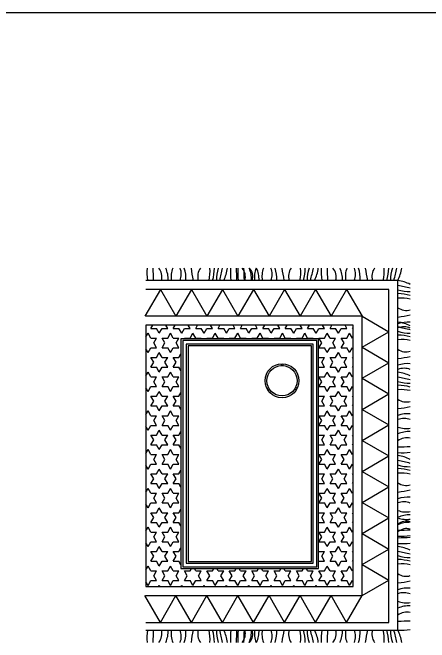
# Model space of a CAD drawing. Extents: x -42728 to 99010, y -18674 to 47645.
# Drawn here: x -35464 to -33137, y 15364 to 18879 of the extents above; entities that cross this region are included whole.
import ezdxf

# ---------------------------------------------------------------- set-up
doc = ezdxf.new("R2010")
doc.units = 0
doc.header["$LTSCALE"] = 100
doc.header["$MEASUREMENT"] = 0
doc.layers.get('0').update_dxf_attribs({"linetype": 'CONTINUOUS'})
doc.layers.add('家具', color=223, linetype='CONTINUOUS')

# ---------------------------------------------------------------- blocks, each defined once
blk = doc.blocks.new('A$C6E447CB5')
at = {"layer": '家具', "color": 3}
for p, q in [((1412.4, 2020), (5.8, 2020)), ((1412.4, 68.9), (1412.4, 2020)), ((86.6, 1970), (0, 1820)), ((1362.4, 1970), (5.8, 1970)), ((86.6, 1970), (173.2, 1820)), ((259.8, 1970), (173.2, 1820)), ((259.8, 1970), (346.4, 1820)), ((433, 1970), (346.4, 1820)), ((433, 1970), (519.6, 1820)), ((606.2, 1970), (519.6, 1820)), ((606.2, 1970), (692.8, 1820)), ((779.4, 1970), (692.8, 1820)), ((779.4, 1970), (866, 1820)), ((952.6, 1970), (866, 1820)), ((952.6, 1970), (1039.2, 1820)), ((1125.8, 1970), (1039.2, 1820)), ((1125.8, 1970), (1212.4, 1820)), ((1362.4, 111.4), (1362.4, 1970)), ((1212.4, 1820), (5.8, 1820)), ((1212.4, 261.2), (1212.4, 1820)), ((1212.4, 1820), (1362.4, 1733.4)), ((5.8, 1770), (5.8, 311.2)), ((1162.4, 1770), (5.8, 1770)), ((1162.4, 1770), (5.8, 1770)), ((33.5, 1752.3), (43.8, 1770)), ((127.3, 1752.3), (117, 1770)), ((158.5, 1752.3), (168.8, 1770)), ((252.3, 1752.3), (242, 1770)), ((283.5, 1752.3), (293.8, 1770)), ((377.3, 1752.3), (367, 1770)), ((408.5, 1752.3), (418.8, 1770)), ((502.3, 1752.3), (492, 1770)), ((533.5, 1752.3), (543.8, 1770)), ((627.3, 1752.3), (617, 1770)), ((658.5, 1752.3), (668.8, 1770)), ((752.3, 1752.3), (742, 1770)), ((783.5, 1752.3), (793.8, 1770)), ((877.3, 1752.3), (867, 1770)), ((908.5, 1752.3), (918.8, 1770)), ((1002.3, 1752.3), (992, 1770)), ((1033.5, 1752.3), (1043.8, 1770)), ((1127.3, 1752.3), (1117, 1770)), ((1158.5, 1752.3), (1162.4, 1759)), ((1162.4, 311.2), (1162.4, 1770)), ((1162.4, 311.2), (1162.4, 1770)), ((5.8, 1704.2), (17.9, 1725.2)), ((33.5, 1698.1), (17.9, 1725.2)), ((33.5, 1752.3), (64.8, 1752.3)), ((80.4, 1725.2), (64.8, 1752.3)), ((80.4, 1725.2), (96, 1752.3)), ((96, 1752.3), (127.3, 1752.3)), ((127.3, 1698.1), (142.9, 1725.2)), ((158.5, 1698.1), (142.9, 1725.2)), ((158.5, 1752.3), (189.8, 1752.3)), ((205.4, 1725.2), (189.8, 1752.3)), ((205.4, 1725.2), (221, 1752.3)), ((221, 1752.3), (252.3, 1752.3)), ((252.3, 1698.1), (267.9, 1725.2)), ((283.5, 1698.1), (267.9, 1725.2)), ((283.5, 1752.3), (314.8, 1752.3)), ((330.4, 1725.2), (314.8, 1752.3)), ((330.4, 1725.2), (346, 1752.3)), ((346, 1752.3), (377.3, 1752.3)), ((377.3, 1698.1), (392.9, 1725.2)), ((408.5, 1698.1), (392.9, 1725.2)), ((408.5, 1752.3), (439.8, 1752.3)), ((455.4, 1725.2), (439.8, 1752.3)), ((455.4, 1725.2), (471, 1752.3)), ((471, 1752.3), (502.3, 1752.3)), ((502.3, 1698.1), (517.9, 1725.2)), ((533.5, 1698.1), (517.9, 1725.2)), ((533.5, 1752.3), (564.8, 1752.3)), ((580.4, 1725.2), (564.8, 1752.3)), ((580.4, 1725.2), (596, 1752.3)), ((596, 1752.3), (627.3, 1752.3)), ((627.3, 1698.1), (642.9, 1725.2)), ((658.5, 1698.1), (642.9, 1725.2)), ((658.5, 1752.3), (689.8, 1752.3)), ((705.4, 1725.2), (689.8, 1752.3)), ((705.4, 1725.2), (721, 1752.3)), ((721, 1752.3), (752.3, 1752.3)), ((752.3, 1698.1), (767.9, 1725.2)), ((783.5, 1698.1), (767.9, 1725.2)), ((783.5, 1752.3), (814.8, 1752.3)), ((830.4, 1725.2), (814.8, 1752.3)), ((830.4, 1725.2), (846, 1752.3)), ((846, 1752.3), (877.3, 1752.3)), ((877.3, 1698.1), (892.9, 1725.2)), ((908.5, 1698.1), (892.9, 1725.2)), ((908.5, 1752.3), (939.8, 1752.3)), ((955.4, 1725.2), (939.8, 1752.3)), ((955.4, 1725.2), (971, 1752.3)), ((971, 1752.3), (1002.3, 1752.3)), ((1002.3, 1698.1), (1017.9, 1725.2)), ((1033.5, 1698.1), (1017.9, 1725.2)), ((1033.5, 1752.3), (1064.8, 1752.3)), ((1080.4, 1725.2), (1064.8, 1752.3)), ((1080.4, 1725.2), (1096, 1752.3)), ((1096, 1752.3), (1127.3, 1752.3)), ((1127.3, 1698.1), (1142.9, 1725.2)), ((1158.5, 1698.1), (1142.9, 1725.2)), ((1158.5, 1752.3), (1162.4, 1752.3)), ((1212.4, 1646.8), (1362.4, 1733.4)), ((33.5, 1698.1), (64.8, 1698.1)), ((49.2, 1671.1), (64.8, 1698.1)), ((111.7, 1671.1), (96, 1698.1)), ((96, 1698.1), (127.3, 1698.1)), ((158.5, 1698.1), (189.8, 1698.1)), ((174.2, 1671.1), (189.8, 1698.1)), ((201.1, 1694.7), (201.1, 411.7)), ((969.5, 1694.7), (201.1, 1694.7)), ((221, 1698.1), (252.3, 1698.1)), ((223, 1694.7), (221, 1698.1)), ((283.5, 1698.1), (314.8, 1698.1)), ((312.8, 1694.7), (314.8, 1698.1)), ((348, 1694.7), (346, 1698.1)), ((346, 1698.1), (377.3, 1698.1)), ((408.5, 1698.1), (439.8, 1698.1)), ((437.8, 1694.7), (439.8, 1698.1)), ((473, 1694.7), (471, 1698.1)), ((471, 1698.1), (502.3, 1698.1)), ((533.5, 1698.1), (564.8, 1698.1)), ((562.8, 1694.7), (564.8, 1698.1)), ((598, 1694.7), (596, 1698.1)), ((596, 1698.1), (627.3, 1698.1)), ((658.5, 1698.1), (689.8, 1698.1)), ((687.8, 1694.7), (689.8, 1698.1)), ((723, 1694.7), (721, 1698.1)), ((721, 1698.1), (752.3, 1698.1)), ((783.5, 1698.1), (814.8, 1698.1)), ((812.8, 1694.7), (814.8, 1698.1)), ((848, 1694.7), (846, 1698.1)), ((846, 1698.1), (877.3, 1698.1)), ((908.5, 1698.1), (939.8, 1698.1)), ((937.8, 1694.7), (939.8, 1698.1)), ((969.5, 411.7), (969.5, 1694.7)), ((986.7, 1671.1), (971, 1698.1)), ((971, 1698.1), (1002.3, 1698.1)), ((1033.5, 1698.1), (1064.8, 1698.1)), ((1049.2, 1671.1), (1064.8, 1698.1)), ((1111.7, 1671.1), (1096, 1698.1)), ((1096, 1698.1), (1127.3, 1698.1)), ((1158.5, 1698.1), (1162.4, 1698.1)), ((64.8, 1644), (49.2, 1671.1)), ((96, 1644), (111.7, 1671.1)), ((189.8, 1644), (174.2, 1671.1)), ((211.1, 1684.7), (211.1, 421.7)), ((959.5, 1684.7), (211.1, 1684.7)), ((231.1, 1664.7), (231.1, 441.7)), ((939.5, 1664.7), (231.1, 1664.7)), ((241.1, 1654.7), (241.1, 451.7)), ((929.5, 1654.7), (241.1, 1654.7)), ((929.5, 451.7), (929.5, 1654.7)), ((939.5, 441.7), (939.5, 1664.7)), ((959.5, 421.7), (959.5, 1684.7)), ((971, 1644), (986.7, 1671.1)), ((1064.8, 1644), (1049.2, 1671.1)), ((1096, 1644), (1111.7, 1671.1)), ((17.9, 1616.9), (5.8, 1637.9)), ((17.9, 1616.9), (33.5, 1644)), ((33.5, 1644), (64.8, 1644)), ((64.8, 1589.9), (80.4, 1616.9)), ((96, 1589.9), (80.4, 1616.9)), ((96, 1644), (127.3, 1644)), ((142.9, 1616.9), (127.3, 1644)), ((142.9, 1616.9), (158.5, 1644)), ((158.5, 1644), (189.8, 1644)), ((971, 1644), (1002.3, 1644)), ((1017.9, 1616.9), (1002.3, 1644)), ((1017.9, 1616.9), (1033.5, 1644)), ((1033.5, 1644), (1064.8, 1644)), ((1064.8, 1589.9), (1080.4, 1616.9)), ((1096, 1589.9), (1080.4, 1616.9)), ((1096, 1644), (1127.3, 1644)), ((1142.9, 1616.9), (1127.3, 1644)), ((1142.9, 1616.9), (1158.5, 1644)), ((1158.5, 1644), (1162.4, 1644)), ((1212.4, 1646.8), (1362.4, 1560.2)), ((49.2, 1562.8), (33.5, 1589.9)), ((33.5, 1589.9), (64.8, 1589.9)), ((96, 1589.9), (127.3, 1589.9)), ((111.7, 1562.8), (127.3, 1589.9)), ((174.2, 1562.8), (158.5, 1589.9)), ((158.5, 1589.9), (189.8, 1589.9)), ((189.8, 1589.9), (201.1, 1609.4)), ((971, 1589.9), (969.5, 1592.6)), ((971, 1589.9), (1002.3, 1589.9)), ((986.7, 1562.8), (1002.3, 1589.9)), ((1049.2, 1562.8), (1033.5, 1589.9)), ((1033.5, 1589.9), (1064.8, 1589.9)), ((1096, 1589.9), (1127.3, 1589.9)), ((1111.7, 1562.8), (1127.3, 1589.9)), ((1162.4, 1583.1), (1158.5, 1589.9)), ((1158.5, 1589.9), (1162.4, 1589.9)), ((33.5, 1535.8), (49.2, 1562.8)), ((127.3, 1535.8), (111.7, 1562.8)), ((158.5, 1535.8), (174.2, 1562.8)), ((760.3, 1554.6), (760.3, 1544.6)), ((770.3, 1554.8), (770.3, 1544.6)), ((1002.3, 1535.8), (986.7, 1562.8)), ((1033.5, 1535.8), (1049.2, 1562.8)), ((1127.3, 1535.8), (1111.7, 1562.8)), ((1212.4, 1473.6), (1362.4, 1560.2)), ((33.5, 1535.8), (64.8, 1535.8)), ((80.4, 1508.7), (64.8, 1535.8)), ((80.4, 1508.7), (96, 1535.8)), ((96, 1535.8), (127.3, 1535.8)), ((158.5, 1535.8), (189.8, 1535.8)), ((201.1, 1516.3), (189.8, 1535.8)), ((969.5, 1533), (971, 1535.8)), ((971, 1535.8), (1002.3, 1535.8)), ((1033.5, 1535.8), (1064.8, 1535.8)), ((1080.4, 1508.7), (1064.8, 1535.8)), ((1080.4, 1508.7), (1096, 1535.8)), ((1096, 1535.8), (1127.3, 1535.8)), ((1158.5, 1535.8), (1162.4, 1542.5)), ((1158.5, 1535.8), (1162.4, 1535.8)), ((5.8, 1487.7), (17.9, 1508.7)), ((33.5, 1481.6), (17.9, 1508.7)), ((33.5, 1481.6), (64.8, 1481.6)), ((49.2, 1454.6), (64.8, 1481.6)), ((111.7, 1454.6), (96, 1481.6)), ((96, 1481.6), (127.3, 1481.6)), ((127.3, 1481.6), (142.9, 1508.7)), ((158.5, 1481.6), (142.9, 1508.7)), ((158.5, 1481.6), (189.8, 1481.6)), ((174.2, 1454.6), (189.8, 1481.6)), ((986.7, 1454.6), (971, 1481.6)), ((971, 1481.6), (1002.3, 1481.6)), ((1002.3, 1481.6), (1017.9, 1508.7)), ((1033.5, 1481.6), (1017.9, 1508.7)), ((1033.5, 1481.6), (1064.8, 1481.6)), ((1049.2, 1454.6), (1064.8, 1481.6)), ((1111.7, 1454.6), (1096, 1481.6)), ((1096, 1481.6), (1127.3, 1481.6)), ((1127.3, 1481.6), (1142.9, 1508.7)), ((1158.5, 1481.6), (1142.9, 1508.7)), ((1158.5, 1481.6), (1162.4, 1481.6)), ((64.8, 1427.5), (49.2, 1454.6)), ((96, 1427.5), (111.7, 1454.6)), ((189.8, 1427.5), (174.2, 1454.6)), ((971, 1427.5), (986.7, 1454.6)), ((1064.8, 1427.5), (1049.2, 1454.6)), ((1096, 1427.5), (1111.7, 1454.6)), ((1212.4, 1473.6), (1362.4, 1387)), ((17.9, 1400.4), (5.8, 1421.4)), ((17.9, 1400.4), (33.5, 1427.5)), ((33.5, 1427.5), (64.8, 1427.5)), ((96, 1427.5), (127.3, 1427.5)), ((142.9, 1400.4), (127.3, 1427.5)), ((142.9, 1400.4), (158.5, 1427.5)), ((158.5, 1427.5), (189.8, 1427.5)), ((680.8, 1417), (689.6, 1422.1)), ((685.9, 1408.4), (694.6, 1413.4)), ((844.8, 1408.4), (836, 1413.4)), ((849.7, 1417.1), (841, 1422.1)), ((971, 1427.5), (1002.3, 1427.5)), ((1017.9, 1400.4), (1002.3, 1427.5)), ((1017.9, 1400.4), (1033.5, 1427.5)), ((1033.5, 1427.5), (1064.8, 1427.5)), ((1096, 1427.5), (1127.3, 1427.5)), ((1142.9, 1400.4), (1127.3, 1427.5)), ((1142.9, 1400.4), (1158.5, 1427.5)), ((1158.5, 1427.5), (1162.4, 1427.5)), ((49.2, 1346.3), (33.5, 1373.4)), ((33.5, 1373.4), (64.8, 1373.4)), ((64.8, 1373.4), (80.4, 1400.4)), ((96, 1373.4), (80.4, 1400.4)), ((96, 1373.4), (127.3, 1373.4)), ((111.7, 1346.3), (127.3, 1373.4)), ((174.2, 1346.3), (158.5, 1373.4)), ((158.5, 1373.4), (189.8, 1373.4)), ((189.8, 1373.4), (201.1, 1392.9)), ((971, 1373.4), (969.5, 1376.1)), ((971, 1373.4), (1002.3, 1373.4)), ((986.7, 1346.3), (1002.3, 1373.4)), ((1049.2, 1346.3), (1033.5, 1373.4)), ((1033.5, 1373.4), (1064.8, 1373.4)), ((1064.8, 1373.4), (1080.4, 1400.4)), ((1096, 1373.4), (1080.4, 1400.4)), ((1096, 1373.4), (1127.3, 1373.4)), ((1111.7, 1346.3), (1127.3, 1373.4)), ((1162.4, 1366.6), (1158.5, 1373.4)), ((1158.5, 1373.4), (1162.4, 1373.4)), ((1212.4, 1300.4), (1362.4, 1387)), ((33.5, 1319.2), (49.2, 1346.3)), ((127.3, 1319.2), (111.7, 1346.3)), ((158.5, 1319.2), (174.2, 1346.3)), ((1002.3, 1319.2), (986.7, 1346.3)), ((1033.5, 1319.2), (1049.2, 1346.3)), ((1127.3, 1319.2), (1111.7, 1346.3)), ((33.5, 1319.2), (64.8, 1319.2)), ((80.4, 1292.2), (64.8, 1319.2)), ((80.4, 1292.2), (96, 1319.2)), ((96, 1319.2), (127.3, 1319.2)), ((158.5, 1319.2), (189.8, 1319.2)), ((201.1, 1299.8), (189.8, 1319.2)), ((969.5, 1316.5), (971, 1319.2)), ((971, 1319.2), (1002.3, 1319.2)), ((1033.5, 1319.2), (1064.8, 1319.2)), ((1080.4, 1292.2), (1064.8, 1319.2)), ((1080.4, 1292.2), (1096, 1319.2)), ((1096, 1319.2), (1127.3, 1319.2)), ((1158.5, 1319.2), (1162.4, 1326)), ((1158.5, 1319.2), (1162.4, 1319.2)), ((1212.4, 1300.4), (1362.4, 1213.8)), ((5.8, 1271.2), (17.9, 1292.2)), ((33.5, 1265.1), (17.9, 1292.2)), ((127.3, 1265.1), (142.9, 1292.2)), ((158.5, 1265.1), (142.9, 1292.2)), ((1002.3, 1265.1), (1017.9, 1292.2)), ((1033.5, 1265.1), (1017.9, 1292.2)), ((1127.3, 1265.1), (1142.9, 1292.2)), ((1158.5, 1265.1), (1142.9, 1292.2)), ((33.5, 1265.1), (64.8, 1265.1)), ((49.2, 1238.1), (64.8, 1265.1)), ((64.8, 1211), (49.2, 1238.1)), ((111.7, 1238.1), (96, 1265.1)), ((96, 1265.1), (127.3, 1265.1)), ((96, 1211), (111.7, 1238.1)), ((158.5, 1265.1), (189.8, 1265.1)), ((174.2, 1238.1), (189.8, 1265.1)), ((189.8, 1211), (174.2, 1238.1)), ((986.7, 1238.1), (971, 1265.1)), ((971, 1265.1), (1002.3, 1265.1)), ((971, 1211), (986.7, 1238.1)), ((1033.5, 1265.1), (1064.8, 1265.1)), ((1049.2, 1238.1), (1064.8, 1265.1)), ((1064.8, 1211), (1049.2, 1238.1)), ((1111.7, 1238.1), (1096, 1265.1)), ((1096, 1265.1), (1127.3, 1265.1)), ((1096, 1211), (1111.7, 1238.1)), ((1158.5, 1265.1), (1162.4, 1265.1)), ((17.9, 1183.9), (5.8, 1204.9)), ((17.9, 1183.9), (33.5, 1211)), ((33.5, 1211), (64.8, 1211)), ((96, 1211), (127.3, 1211)), ((142.9, 1183.9), (127.3, 1211)), ((142.9, 1183.9), (158.5, 1211)), ((158.5, 1211), (189.8, 1211)), ((971, 1211), (1002.3, 1211)), ((1017.9, 1183.9), (1002.3, 1211)), ((1017.9, 1183.9), (1033.5, 1211)), ((1033.5, 1211), (1064.8, 1211)), ((1096, 1211), (1127.3, 1211)), ((1142.9, 1183.9), (1127.3, 1211)), ((1142.9, 1183.9), (1158.5, 1211)), ((1158.5, 1211), (1162.4, 1211)), ((1212.4, 1127.2), (1362.4, 1213.8)), ((64.8, 1156.9), (80.4, 1183.9)), ((96, 1156.9), (80.4, 1183.9)), ((189.8, 1156.9), (201.1, 1176.4)), ((1064.8, 1156.9), (1080.4, 1183.9)), ((1096, 1156.9), (1080.4, 1183.9)), ((49.2, 1129.8), (33.5, 1156.9)), ((33.5, 1156.9), (64.8, 1156.9)), ((33.5, 1102.7), (49.2, 1129.8)), ((96, 1156.9), (127.3, 1156.9)), ((111.7, 1129.8), (127.3, 1156.9)), ((127.3, 1102.7), (111.7, 1129.8)), ((174.2, 1129.8), (158.5, 1156.9)), ((158.5, 1156.9), (189.8, 1156.9)), ((158.5, 1102.7), (174.2, 1129.8)), ((971, 1156.9), (969.5, 1159.6)), ((971, 1156.9), (1002.3, 1156.9)), ((986.7, 1129.8), (1002.3, 1156.9)), ((1002.3, 1102.7), (986.7, 1129.8)), ((1049.2, 1129.8), (1033.5, 1156.9)), ((1033.5, 1156.9), (1064.8, 1156.9)), ((1033.5, 1102.7), (1049.2, 1129.8)), ((1096, 1156.9), (1127.3, 1156.9)), ((1111.7, 1129.8), (1127.3, 1156.9)), ((1127.3, 1102.7), (1111.7, 1129.8)), ((1162.4, 1150.1), (1158.5, 1156.9)), ((1158.5, 1156.9), (1162.4, 1156.9)), ((1212.4, 1127.2), (1362.4, 1040.6)), ((33.5, 1102.7), (64.8, 1102.7)), ((80.4, 1075.7), (64.8, 1102.7)), ((80.4, 1075.7), (96, 1102.7)), ((96, 1102.7), (127.3, 1102.7)), ((158.5, 1102.7), (189.8, 1102.7)), ((201.1, 1083.2), (189.8, 1102.7)), ((969.5, 1100), (971, 1102.7)), ((971, 1102.7), (1002.3, 1102.7)), ((1033.5, 1102.7), (1064.8, 1102.7)), ((1080.4, 1075.7), (1064.8, 1102.7)), ((1080.4, 1075.7), (1096, 1102.7)), ((1096, 1102.7), (1127.3, 1102.7)), ((1158.5, 1102.7), (1162.4, 1109.5)), ((1158.5, 1102.7), (1162.4, 1102.7)), ((5.8, 1054.7), (17.9, 1075.7)), ((33.5, 1048.6), (17.9, 1075.7)), ((127.3, 1048.6), (142.9, 1075.7)), ((158.5, 1048.6), (142.9, 1075.7)), ((1002.3, 1048.6), (1017.9, 1075.7)), ((1033.5, 1048.6), (1017.9, 1075.7)), ((1127.3, 1048.6), (1142.9, 1075.7)), ((1158.5, 1048.6), (1142.9, 1075.7)), ((33.5, 1048.6), (64.8, 1048.6)), ((49.2, 1021.5), (64.8, 1048.6)), ((64.8, 994.5), (49.2, 1021.5)), ((111.7, 1021.5), (96, 1048.6)), ((96, 1048.6), (127.3, 1048.6)), ((96, 994.5), (111.7, 1021.5)), ((158.5, 1048.6), (189.8, 1048.6)), ((174.2, 1021.5), (189.8, 1048.6)), ((189.8, 994.5), (174.2, 1021.5)), ((986.7, 1021.5), (971, 1048.6)), ((971, 1048.6), (1002.3, 1048.6)), ((971, 994.5), (986.7, 1021.5)), ((1033.5, 1048.6), (1064.8, 1048.6)), ((1049.2, 1021.5), (1064.8, 1048.6)), ((1064.8, 994.5), (1049.2, 1021.5)), ((1111.7, 1021.5), (1096, 1048.6)), ((1096, 1048.6), (1127.3, 1048.6)), ((1096, 994.5), (1111.7, 1021.5)), ((1158.5, 1048.6), (1162.4, 1048.6)), ((1212.4, 954), (1362.4, 1040.6)), ((17.9, 967.4), (5.8, 988.4)), ((17.9, 967.4), (33.5, 994.5)), ((33.5, 994.5), (64.8, 994.5)), ((96, 994.5), (127.3, 994.5)), ((142.9, 967.4), (127.3, 994.5)), ((142.9, 967.4), (158.5, 994.5)), ((158.5, 994.5), (189.8, 994.5)), ((971, 994.5), (1002.3, 994.5)), ((1017.9, 967.4), (1002.3, 994.5)), ((1017.9, 967.4), (1033.5, 994.5)), ((1033.5, 994.5), (1064.8, 994.5)), ((1096, 994.5), (1127.3, 994.5)), ((1142.9, 967.4), (1127.3, 994.5)), ((1142.9, 967.4), (1158.5, 994.5)), ((1158.5, 994.5), (1162.4, 994.5)), ((64.8, 940.4), (80.4, 967.4)), ((96, 940.4), (80.4, 967.4)), ((189.8, 940.4), (201.1, 959.9)), ((1064.8, 940.4), (1080.4, 967.4)), ((1096, 940.4), (1080.4, 967.4)), ((1212.4, 954), (1362.4, 867.4)), ((49.2, 913.3), (33.5, 940.4)), ((33.5, 940.4), (64.8, 940.4)), ((96, 940.4), (127.3, 940.4)), ((111.7, 913.3), (127.3, 940.4)), ((174.2, 913.3), (158.5, 940.4)), ((158.5, 940.4), (189.8, 940.4)), ((971, 940.4), (969.5, 943.1)), ((971, 940.4), (1002.3, 940.4)), ((986.7, 913.3), (1002.3, 940.4)), ((1049.2, 913.3), (1033.5, 940.4)), ((1033.5, 940.4), (1064.8, 940.4)), ((1096, 940.4), (1127.3, 940.4)), ((1111.7, 913.3), (1127.3, 940.4)), ((1162.4, 933.6), (1158.5, 940.4)), ((1158.5, 940.4), (1162.4, 940.4)), ((33.5, 886.2), (49.2, 913.3)), ((33.5, 886.2), (64.8, 886.2)), ((80.4, 859.2), (64.8, 886.2)), ((80.4, 859.2), (96, 886.2)), ((96, 886.2), (127.3, 886.2)), ((127.3, 886.2), (111.7, 913.3)), ((158.5, 886.2), (174.2, 913.3)), ((158.5, 886.2), (189.8, 886.2)), ((201.1, 866.7), (189.8, 886.2)), ((969.5, 883.5), (971, 886.2)), ((971, 886.2), (1002.3, 886.2)), ((1002.3, 886.2), (986.7, 913.3)), ((1033.5, 886.2), (1049.2, 913.3)), ((1033.5, 886.2), (1064.8, 886.2)), ((1080.4, 859.2), (1064.8, 886.2)), ((1080.4, 859.2), (1096, 886.2)), ((1096, 886.2), (1127.3, 886.2)), ((1127.3, 886.2), (1111.7, 913.3)), ((1158.5, 886.2), (1162.4, 893)), ((1158.5, 886.2), (1162.4, 886.2)), ((5.8, 838.2), (17.9, 859.2)), ((33.5, 832.1), (17.9, 859.2)), ((127.3, 832.1), (142.9, 859.2)), ((158.5, 832.1), (142.9, 859.2)), ((1002.3, 832.1), (1017.9, 859.2)), ((1033.5, 832.1), (1017.9, 859.2)), ((1127.3, 832.1), (1142.9, 859.2)), ((1158.5, 832.1), (1142.9, 859.2)), ((1212.4, 780.8), (1362.4, 867.4)), ((33.5, 832.1), (64.8, 832.1)), ((49.2, 805), (64.8, 832.1)), ((111.7, 805), (96, 832.1)), ((96, 832.1), (127.3, 832.1)), ((158.5, 832.1), (189.8, 832.1)), ((174.2, 805), (189.8, 832.1)), ((986.7, 805), (971, 832.1)), ((971, 832.1), (1002.3, 832.1)), ((1033.5, 832.1), (1064.8, 832.1)), ((1049.2, 805), (1064.8, 832.1)), ((1111.7, 805), (1096, 832.1)), ((1096, 832.1), (1127.3, 832.1)), ((1158.5, 832.1), (1162.4, 832.1)), ((17.9, 750.9), (33.5, 778)), ((33.5, 778), (64.8, 778)), ((64.8, 778), (49.2, 805)), ((96, 778), (111.7, 805)), ((96, 778), (127.3, 778)), ((142.9, 750.9), (127.3, 778)), ((142.9, 750.9), (158.5, 778)), ((158.5, 778), (189.8, 778)), ((189.8, 778), (174.2, 805)), ((971, 778), (986.7, 805)), ((971, 778), (1002.3, 778)), ((1017.9, 750.9), (1002.3, 778)), ((1017.9, 750.9), (1033.5, 778)), ((1033.5, 778), (1064.8, 778)), ((1064.8, 778), (1049.2, 805)), ((1096, 778), (1111.7, 805)), ((1096, 778), (1127.3, 778)), ((1142.9, 750.9), (1127.3, 778)), ((1142.9, 750.9), (1158.5, 778)), ((1158.5, 778), (1162.4, 778)), ((1212.4, 780.8), (1362.4, 694.2)), ((17.9, 750.9), (5.8, 771.9)), ((64.8, 723.9), (80.4, 750.9)), ((96, 723.9), (80.4, 750.9)), ((189.8, 723.9), (201.1, 743.3)), ((1064.8, 723.9), (1080.4, 750.9)), ((1096, 723.9), (1080.4, 750.9)), ((49.2, 696.8), (33.5, 723.9)), ((33.5, 723.9), (64.8, 723.9)), ((96, 723.9), (127.3, 723.9)), ((111.7, 696.8), (127.3, 723.9)), ((174.2, 696.8), (158.5, 723.9)), ((158.5, 723.9), (189.8, 723.9)), ((971, 723.9), (969.5, 726.6)), ((971, 723.9), (1002.3, 723.9)), ((986.7, 696.8), (1002.3, 723.9)), ((1049.2, 696.8), (1033.5, 723.9)), ((1033.5, 723.9), (1064.8, 723.9)), ((1096, 723.9), (1127.3, 723.9)), ((1111.7, 696.8), (1127.3, 723.9)), ((1162.4, 717.1), (1158.5, 723.9)), ((1158.5, 723.9), (1162.4, 723.9)), ((33.5, 669.7), (49.2, 696.8)), ((33.5, 669.7), (64.8, 669.7)), ((80.4, 642.7), (64.8, 669.7)), ((80.4, 642.7), (96, 669.7)), ((96, 669.7), (127.3, 669.7)), ((127.3, 669.7), (111.7, 696.8)), ((158.5, 669.7), (174.2, 696.8)), ((158.5, 669.7), (189.8, 669.7)), ((201.1, 650.2), (189.8, 669.7)), ((969.5, 667), (971, 669.7)), ((971, 669.7), (1002.3, 669.7)), ((1002.3, 669.7), (986.7, 696.8)), ((1033.5, 669.7), (1049.2, 696.8)), ((1033.5, 669.7), (1064.8, 669.7)), ((1080.4, 642.7), (1064.8, 669.7)), ((1080.4, 642.7), (1096, 669.7)), ((1096, 669.7), (1127.3, 669.7)), ((1127.3, 669.7), (1111.7, 696.8)), ((1158.5, 669.7), (1162.4, 676.5)), ((1158.5, 669.7), (1162.4, 669.7)), ((1212.4, 607.6), (1362.4, 694.2)), ((5.8, 621.7), (17.9, 642.7)), ((33.5, 615.6), (17.9, 642.7)), ((127.3, 615.6), (142.9, 642.7)), ((158.5, 615.6), (142.9, 642.7)), ((1002.3, 615.6), (1017.9, 642.7)), ((1033.5, 615.6), (1017.9, 642.7)), ((1127.3, 615.6), (1142.9, 642.7)), ((1158.5, 615.6), (1142.9, 642.7)), ((33.5, 615.6), (64.8, 615.6)), ((49.2, 588.5), (64.8, 615.6)), ((111.7, 588.5), (96, 615.6)), ((96, 615.6), (127.3, 615.6)), ((158.5, 615.6), (189.8, 615.6)), ((174.2, 588.5), (189.8, 615.6)), ((986.7, 588.5), (971, 615.6)), ((971, 615.6), (1002.3, 615.6)), ((1033.5, 615.6), (1064.8, 615.6)), ((1049.2, 588.5), (1064.8, 615.6)), ((1111.7, 588.5), (1096, 615.6)), ((1096, 615.6), (1127.3, 615.6)), ((1158.5, 615.6), (1162.4, 615.6)), ((1212.4, 607.6), (1362.4, 521)), ((64.8, 561.5), (49.2, 588.5)), ((96, 561.5), (111.7, 588.5)), ((189.8, 561.5), (174.2, 588.5)), ((971, 561.5), (986.7, 588.5)), ((1064.8, 561.5), (1049.2, 588.5)), ((1096, 561.5), (1111.7, 588.5)), ((17.9, 534.4), (5.8, 555.4)), ((17.9, 534.4), (33.5, 561.5)), ((33.5, 561.5), (64.8, 561.5)), ((64.8, 507.3), (80.4, 534.4)), ((96, 507.3), (80.4, 534.4)), ((96, 561.5), (127.3, 561.5)), ((142.9, 534.4), (127.3, 561.5)), ((142.9, 534.4), (158.5, 561.5)), ((158.5, 561.5), (189.8, 561.5)), ((971, 561.5), (1002.3, 561.5)), ((1017.9, 534.4), (1002.3, 561.5)), ((1017.9, 534.4), (1033.5, 561.5)), ((1033.5, 561.5), (1064.8, 561.5)), ((1064.8, 507.3), (1080.4, 534.4)), ((1096, 507.3), (1080.4, 534.4)), ((1096, 561.5), (1127.3, 561.5)), ((1142.9, 534.4), (1127.3, 561.5)), ((1142.9, 534.4), (1158.5, 561.5)), ((1158.5, 561.5), (1162.4, 561.5)), ((49.2, 480.3), (33.5, 507.3)), ((33.5, 507.3), (64.8, 507.3)), ((96, 507.3), (127.3, 507.3)), ((111.7, 480.3), (127.3, 507.3)), ((174.2, 480.3), (158.5, 507.3)), ((158.5, 507.3), (189.8, 507.3)), ((189.8, 507.3), (201.1, 526.8)), ((971, 507.3), (969.5, 510.1)), ((971, 507.3), (1002.3, 507.3)), ((986.7, 480.3), (1002.3, 507.3)), ((1049.2, 480.3), (1033.5, 507.3)), ((1033.5, 507.3), (1064.8, 507.3)), ((1096, 507.3), (1127.3, 507.3)), ((1111.7, 480.3), (1127.3, 507.3)), ((1162.4, 500.6), (1158.5, 507.3)), ((1158.5, 507.3), (1162.4, 507.3)), ((1212.4, 434.4), (1362.4, 521)), ((33.5, 453.2), (49.2, 480.3)), ((127.3, 453.2), (111.7, 480.3)), ((158.5, 453.2), (174.2, 480.3)), ((1002.3, 453.2), (986.7, 480.3)), ((1033.5, 453.2), (1049.2, 480.3)), ((1127.3, 453.2), (1111.7, 480.3)), ((1158.5, 453.2), (1162.4, 460)), ((5.8, 405.2), (17.9, 426.2)), ((33.5, 399.1), (17.9, 426.2)), ((33.5, 453.2), (64.8, 453.2)), ((80.4, 426.2), (64.8, 453.2)), ((80.4, 426.2), (96, 453.2)), ((96, 453.2), (127.3, 453.2)), ((127.3, 399.1), (142.9, 426.2)), ((158.5, 399.1), (142.9, 426.2)), ((158.5, 453.2), (189.8, 453.2)), ((201.1, 433.7), (189.8, 453.2)), ((231.1, 441.7), (939.5, 441.7)), ((241.1, 451.7), (929.5, 451.7)), ((969.5, 450.5), (971, 453.2)), ((971, 453.2), (1002.3, 453.2)), ((1002.3, 399.1), (1017.9, 426.2)), ((1033.5, 399.1), (1017.9, 426.2)), ((1033.5, 453.2), (1064.8, 453.2)), ((1080.4, 426.2), (1064.8, 453.2)), ((1080.4, 426.2), (1096, 453.2)), ((1096, 453.2), (1127.3, 453.2)), ((1127.3, 399.1), (1142.9, 426.2)), ((1158.5, 399.1), (1142.9, 426.2)), ((1158.5, 453.2), (1162.4, 453.2)), ((1212.4, 434.4), (1362.4, 347.8)), ((33.5, 399.1), (64.8, 399.1)), ((49.2, 372), (64.8, 399.1)), ((111.7, 372), (96, 399.1)), ((96, 399.1), (127.3, 399.1)), ((158.5, 399.1), (189.8, 399.1)), ((174.2, 372), (189.8, 399.1)), ((201.1, 411.7), (969.5, 411.7)), ((211.1, 421.7), (959.5, 421.7)), ((221, 399.1), (252.3, 399.1)), ((236.7, 372), (221, 399.1)), ((252.3, 399.1), (259.6, 411.7)), ((283.5, 399.1), (276.3, 411.7)), ((283.5, 399.1), (314.8, 399.1)), ((299.2, 372), (314.8, 399.1)), ((361.7, 372), (346, 399.1)), ((346, 399.1), (377.3, 399.1)), ((377.3, 399.1), (384.6, 411.7)), ((408.5, 399.1), (401.3, 411.7)), ((408.5, 399.1), (439.8, 399.1)), ((424.2, 372), (439.8, 399.1)), ((486.7, 372), (471, 399.1)), ((471, 399.1), (502.3, 399.1)), ((502.3, 399.1), (509.6, 411.7)), ((533.5, 399.1), (526.3, 411.7)), ((533.5, 399.1), (564.8, 399.1)), ((549.2, 372), (564.8, 399.1)), ((611.7, 372), (596, 399.1)), ((596, 399.1), (627.3, 399.1)), ((627.3, 399.1), (634.6, 411.7)), ((658.5, 399.1), (651.3, 411.7)), ((658.5, 399.1), (689.8, 399.1)), ((674.2, 372), (689.8, 399.1)), ((736.7, 372), (721, 399.1)), ((721, 399.1), (752.3, 399.1)), ((752.3, 399.1), (759.6, 411.7)), ((783.5, 399.1), (776.3, 411.7)), ((783.5, 399.1), (814.8, 399.1)), ((799.2, 372), (814.8, 399.1)), ((861.7, 372), (846, 399.1)), ((846, 399.1), (877.3, 399.1)), ((877.3, 399.1), (884.6, 411.7)), ((908.5, 399.1), (901.3, 411.7)), ((908.5, 399.1), (939.8, 399.1)), ((924.2, 372), (939.8, 399.1)), ((986.7, 372), (971, 399.1)), ((971, 399.1), (1002.3, 399.1)), ((1033.5, 399.1), (1064.8, 399.1)), ((1049.2, 372), (1064.8, 399.1)), ((1111.7, 372), (1096, 399.1)), ((1096, 399.1), (1127.3, 399.1)), ((1158.5, 399.1), (1162.4, 399.1)), ((64.8, 345), (49.2, 372)), ((96, 345), (111.7, 372)), ((189.8, 345), (174.2, 372)), ((221, 345), (236.7, 372)), ((314.8, 345), (299.2, 372)), ((346, 345), (361.7, 372)), ((439.8, 345), (424.2, 372)), ((471, 345), (486.7, 372)), ((564.8, 345), (549.2, 372)), ((596, 345), (611.7, 372)), ((689.8, 345), (674.2, 372)), ((721, 345), (736.7, 372)), ((814.8, 345), (799.2, 372)), ((846, 345), (861.7, 372)), ((939.8, 345), (924.2, 372)), ((971, 345), (986.7, 372)), ((1064.8, 345), (1049.2, 372)), ((1096, 345), (1111.7, 372)), ((17.9, 317.9), (5.8, 338.9)), ((17.9, 317.9), (33.5, 345)), ((33.5, 345), (64.8, 345)), ((76.5, 311.2), (80.4, 317.9)), ((84.3, 311.2), (80.4, 317.9)), ((96, 345), (127.3, 345)), ((142.9, 317.9), (127.3, 345)), ((142.9, 317.9), (158.5, 345)), ((158.5, 345), (189.8, 345)), ((201.5, 311.2), (205.4, 317.9)), ((209.3, 311.2), (205.4, 317.9)), ((221, 345), (252.3, 345)), ((267.9, 317.9), (252.3, 345)), ((267.9, 317.9), (283.5, 345)), ((283.5, 345), (314.8, 345)), ((326.5, 311.2), (330.4, 317.9)), ((334.3, 311.2), (330.4, 317.9)), ((346, 345), (377.3, 345)), ((392.9, 317.9), (377.3, 345)), ((392.9, 317.9), (408.5, 345)), ((408.5, 345), (439.8, 345)), ((451.5, 311.2), (455.4, 317.9)), ((459.3, 311.2), (455.4, 317.9)), ((471, 345), (502.3, 345)), ((517.9, 317.9), (502.3, 345)), ((517.9, 317.9), (533.5, 345)), ((533.5, 345), (564.8, 345)), ((576.5, 311.2), (580.4, 317.9)), ((584.3, 311.2), (580.4, 317.9)), ((596, 345), (627.3, 345)), ((642.9, 317.9), (627.3, 345)), ((642.9, 317.9), (658.5, 345)), ((658.5, 345), (689.8, 345)), ((701.5, 311.2), (705.4, 317.9)), ((709.3, 311.2), (705.4, 317.9)), ((721, 345), (752.3, 345)), ((767.9, 317.9), (752.3, 345)), ((767.9, 317.9), (783.5, 345)), ((783.5, 345), (814.8, 345)), ((826.5, 311.2), (830.4, 317.9)), ((834.3, 311.2), (830.4, 317.9)), ((846, 345), (877.3, 345)), ((892.9, 317.9), (877.3, 345)), ((892.9, 317.9), (908.5, 345)), ((908.5, 345), (939.8, 345)), ((951.5, 311.2), (955.4, 317.9)), ((959.3, 311.2), (955.4, 317.9)), ((971, 345), (1002.3, 345)), ((1017.9, 317.9), (1002.3, 345)), ((1017.9, 317.9), (1033.5, 345)), ((1033.5, 345), (1064.8, 345)), ((1076.5, 311.2), (1080.4, 317.9)), ((1084.3, 311.2), (1080.4, 317.9)), ((1096, 345), (1127.3, 345)), ((1142.9, 317.9), (1127.3, 345)), ((1142.9, 317.9), (1158.5, 345)), ((1158.5, 345), (1162.4, 345)), ((1212.4, 261.2), (1362.4, 347.8)), ((5.8, 311.2), (1162.4, 311.2)), ((5.8, 311.2), (1162.4, 311.2)), ((86.6, 111.2), (0, 261.2)), ((5.8, 261.2), (1212.4, 261.2)), ((86.6, 111.2), (173.2, 261.2)), ((259.8, 111.2), (173.2, 261.2)), ((259.8, 111.2), (346.4, 261.2)), ((433, 111.2), (346.4, 261.2)), ((433, 111.2), (519.6, 261.2)), ((606.2, 111.2), (519.6, 261.2)), ((606.2, 111.2), (692.8, 261.2)), ((779.4, 111.2), (692.8, 261.2)), ((779.4, 111.2), (866, 261.2)), ((952.6, 111.2), (866, 261.2)), ((952.6, 111.2), (1039.2, 261.2)), ((1125.8, 111.2), (1039.2, 261.2)), ((1125.8, 111.2), (1212.4, 261.2)), ((5.8, 111.4), (1362.4, 111.4)), ((5.8, 68.9), (1412.4, 68.9))]:
    blk.add_line(p, q, dxfattribs=at)
for radius in [94.7, 84.7]:
    blk.add_circle((765.3, 1460.1), radius, dxfattribs=at)
for centre, radius, start, end in [((370.6, 2065.8), 359.3, 176.3164, 187.3264), ((4845.7, 2240.6), 4804.1, 181.8093, 182.6317), ((21.8, 2040.4), 73.4, 343.8581, 41.3054), ((-38.7, 2022.6), 168.9, 359.13, 23.1286), ((272.5, 2042.8), 126.3, 158.5597, 190.3721), ((110.5, 2055), 92.6, 337.7989, 21.5025), ((51.3, 2032.7), 177.7, 355.9064, 18.4454), ((1375.2, 2244.6), 1128.7, 187.9274, 191.4765), ((371.9, 2043.2), 77.4, 143.8111, 197.4157), ((161.6, 2066.6), 201.9, 346.6492, 6.3399), ((100.5, 2096.2), 287.9, 344.6567, 358.5501), ((581.7, 2026.9), 182.8, 160.1767, 182.1703), ((-3535.2, 2968.9), 4065.2, 346.5015, 347.4982), ((246.4, 2116.2), 216.1, 333.5718, 352.7521), ((836.1, 2065.8), 359.3, 176.3164, 187.3264), ((5311.2, 2240.6), 4804.1, 181.8093, 182.6317), ((877.6, 2065.8), 359.3, 176.3164, 187.3264), ((487.3, 2040.4), 73.4, 343.8581, 41.3054), ((5352.7, 2240.6), 4804.1, 181.8093, 182.6317), ((426.8, 2022.6), 168.9, 359.13, 23.1286), ((528.8, 2040.4), 73.4, 343.8581, 41.3054), ((738.1, 2042.8), 126.3, 158.5597, 190.3721), ((468.3, 2022.6), 168.9, 359.13, 23.1286), ((779.6, 2042.8), 126.3, 158.5597, 190.3721), ((617.5, 2055), 92.6, 337.7989, 21.5025), ((558.3, 2032.7), 177.7, 355.9064, 18.4454), ((1882.3, 2244.6), 1128.7, 187.9274, 191.4765), ((879, 2043.2), 77.4, 143.8111, 197.4157), ((668.6, 2066.6), 201.9, 346.6492, 6.3399), ((607.5, 2096.2), 287.9, 344.6567, 358.5501), ((1088.7, 2026.9), 182.8, 160.1767, 182.1703), ((-3028.2, 2968.9), 4065.2, 346.5015, 347.4982), ((753.4, 2116.2), 216.1, 333.5718, 352.7521), ((1343.1, 2065.8), 359.3, 176.3164, 187.3264), ((5818.2, 2240.6), 4804.1, 181.8093, 182.6317), ((994.3, 2040.4), 73.4, 343.8581, 41.3054), ((933.9, 2022.6), 168.9, 359.13, 23.1286), ((1245.1, 2042.8), 126.3, 158.5597, 190.3721), ((1083, 2055), 92.6, 337.7989, 21.5025), ((1023.8, 2032.7), 177.7, 355.9064, 18.4454), ((2347.8, 2244.6), 1128.7, 187.9274, 191.4765), ((1344.5, 2043.2), 77.4, 143.8111, 197.4157), ((1134.1, 2066.6), 201.9, 346.6492, 6.3399), ((1073, 2096.2), 287.9, 344.6567, 358.5501), ((1554.2, 2026.9), 182.8, 160.1767, 182.1703), ((-2562.7, 2968.9), 4065.2, 346.5015, 347.4982), ((1219, 2116.2), 216.1, 333.5718, 352.7521), ((1385.2, 1804.5), 216.1, 63.5718, 82.7521), ((532.4, -1977.1), 4065.2, 76.5015, 77.4982), ((1474.4, 2139.8), 182.8, 250.1767, 272.1703), ((1405.1, 1658.6), 287.9, 74.6567, 88.5501), ((1434.7, 1719.7), 201.9, 76.6492, 96.3399), ((1458.2, 1930), 77.4, 233.8111, 287.4157), ((1256.8, 2933.3), 1128.7, 277.9274, 281.4765), ((1385.2, 1572.9), 216.1, 63.5718, 82.7521), ((1468.7, 1609.4), 177.7, 85.9064, 108.4454), ((1446.4, 1668.6), 92.6, 67.7989, 111.5025), ((532.4, -2208.8), 4065.2, 76.5015, 77.4982), ((1474.4, 1908.2), 182.8, 250.1767, 272.1703), ((1405.1, 1427), 287.9, 74.6567, 88.5501), ((1434.7, 1488.1), 201.9, 76.6492, 96.3399), ((1458.2, 1698.4), 77.4, 233.8111, 287.4157), ((1256.8, 2701.7), 1128.7, 277.9274, 281.4765), ((1468.7, 1377.8), 177.7, 85.9064, 108.4454), ((1446.4, 1437), 92.6, 67.7989, 111.5025), ((1385.2, 1293.3), 216.1, 63.5718, 82.7521), ((532.4, -2488.3), 4065.2, 76.5015, 77.4982), ((1474.4, 1628.6), 182.8, 250.1767, 272.1703), ((1405.1, 1147.4), 287.9, 74.6567, 88.5501), ((1434.7, 1208.5), 201.9, 76.6492, 96.3399), ((1458.2, 1418.9), 77.4, 233.8111, 287.4157), ((1256.8, 2422.2), 1128.7, 277.9274, 281.4765), ((1468.7, 1098.2), 177.7, 85.9064, 108.4454), ((1446.4, 1157.4), 92.6, 67.7989, 111.5025), ((1458.6, 1319.5), 126.3, 248.5597, 280.3721), ((1478.8, 1008.2), 168.9, 89.13, 113.1286), ((1460.9, 1068.7), 73.4, 73.8581, 131.3054), ((1260.8, 5892.6), 4804.1, 271.8093, 272.6317), ((1435.5, 1417.5), 359.3, 266.3164, 277.3264), ((1385.2, 827.8), 216.1, 63.5718, 82.7521), ((532.4, -2953.8), 4065.2, 76.5015, 77.4982), ((1474.4, 1163.1), 182.8, 250.1767, 272.1703), ((1405.1, 681.9), 287.9, 74.6567, 88.5501), ((1434.7, 743), 201.9, 76.6492, 96.3399), ((1458.2, 953.4), 77.4, 233.8111, 287.4157), ((1256.8, 1956.7), 1128.7, 277.9274, 281.4765), ((1468.7, 632.7), 177.7, 85.9064, 108.4454), ((1446.4, 691.9), 92.6, 67.7989, 111.5025), ((1458.6, 854), 126.3, 248.5597, 280.3721), ((1478.8, 542.7), 168.9, 89.13, 113.1286), ((1458.6, 812.5), 126.3, 248.5597, 280.3721), ((1460.9, 603.2), 73.4, 73.8581, 131.3054), ((1478.8, 501.2), 168.9, 89.13, 113.1286), ((1460.9, 561.7), 73.4, 73.8581, 131.3054), ((1260.8, 5427.1), 4804.1, 271.8093, 272.6317), ((1435.5, 952), 359.3, 266.3164, 277.3264), ((1260.8, 5385.6), 4804.1, 271.8093, 272.6317), ((1435.5, 910.5), 359.3, 266.3164, 277.3264), ((1385.2, 320.8), 216.1, 63.5718, 82.7521), ((532.4, -3460.9), 4065.2, 76.5015, 77.4982), ((1474.4, 656.1), 182.8, 250.1767, 272.1703), ((1405.1, 174.9), 287.9, 74.6567, 88.5501), ((1434.7, 236), 201.9, 76.6492, 96.3399), ((1458.2, 446.3), 77.4, 233.8111, 287.4157), ((1256.8, 1449.6), 1128.7, 277.9274, 281.4765), ((1468.7, 125.7), 177.7, 85.9064, 108.4454), ((1446.4, 184.8), 92.6, 67.7989, 111.5025), ((1458.6, 346.9), 126.3, 248.5597, 280.3721), ((1478.8, 35.7), 168.9, 89.13, 113.1286), ((1460.9, 96.1), 73.4, 73.8581, 131.3054), ((1260.8, 4920.1), 4804.1, 271.8093, 272.6317), ((1435.5, 427.5), 359.3, 266.3164, 277.3264), ((370.6, 23.1), 359.3, 172.6736, 183.6836), ((4845.7, -151.7), 4804.1, 177.3683, 178.1907), ((21.8, 48.5), 73.4, 318.6946, 16.1419), ((-38.7, 66.3), 168.9, 336.8714, 0.87), ((272.5, 46.2), 126.3, 169.6279, 201.4403), ((110.5, 33.9), 92.6, 338.4975, 22.2011), ((51.3, 56.2), 177.7, 341.5546, 4.0936), ((1375.2, -155.7), 1128.7, 168.5235, 172.0726), ((371.9, 45.7), 77.4, 162.5843, 216.1889), ((161.6, 22.3), 201.9, 353.6601, 13.3508), ((100.5, -7.3), 287.9, 1.4499, 15.3433), ((581.7, 62), 182.8, 177.8297, 199.8233), ((-3535.2, -880), 4065.2, 12.5018, 13.4985), ((246.4, -27.3), 216.1, 7.2479, 26.4282), ((836.1, 23.1), 359.3, 172.6736, 183.6836), ((5311.2, -151.7), 4804.1, 177.3683, 178.1907), ((877.6, 23.1), 359.3, 172.6736, 183.6836), ((487.3, 48.5), 73.4, 318.6946, 16.1419), ((5352.7, -151.7), 4804.1, 177.3683, 178.1907), ((426.8, 66.3), 168.9, 336.8714, 0.87), ((528.8, 48.5), 73.4, 318.6946, 16.1419), ((738.1, 46.2), 126.3, 169.6279, 201.4403), ((468.3, 66.3), 168.9, 336.8714, 0.87), ((779.6, 46.2), 126.3, 169.6279, 201.4403), ((617.5, 33.9), 92.6, 338.4975, 22.2011), ((558.3, 56.2), 177.7, 341.5546, 4.0936), ((1882.3, -155.7), 1128.7, 168.5235, 172.0726), ((879, 45.7), 77.4, 162.5843, 216.1889), ((668.6, 22.3), 201.9, 353.6601, 13.3508), ((607.5, -7.3), 287.9, 1.4499, 15.3433), ((1088.7, 62), 182.8, 177.8297, 199.8233), ((-3028.2, -880), 4065.2, 12.5018, 13.4985), ((753.4, -27.3), 216.1, 7.2479, 26.4282), ((1343.1, 23.1), 359.3, 172.6736, 183.6836), ((5818.2, -151.7), 4804.1, 177.3683, 178.1907), ((994.3, 48.5), 73.4, 318.6946, 16.1419), ((933.9, 66.3), 168.9, 336.8714, 0.87), ((1245.1, 46.2), 126.3, 169.6279, 201.4403), ((1083, 33.9), 92.6, 338.4975, 22.2011), ((1023.8, 56.2), 177.7, 341.5546, 4.0936), ((2347.8, -155.7), 1128.7, 168.5235, 172.0726), ((1344.5, 45.7), 77.4, 162.5843, 216.1889), ((1134.1, 22.3), 201.9, 353.6601, 13.3508), ((1073, -7.3), 287.9, 1.4499, 15.3433), ((1554.2, 62), 182.8, 177.8297, 199.8233), ((-2562.7, -880), 4065.2, 12.5018, 13.4985), ((1219, -27.3), 216.1, 7.2479, 26.4282)]:
    blk.add_arc(centre, radius, start, end, dxfattribs=at)

msp = doc.modelspace()

# ---------------------------------------------------------------- linework, layer by layer
msp.add_line((-38350.17953, 18878.72363), (3558.57727, 18878.72363))

# ---------------------------------------------------------------- block references
msp.add_blockref('A$C6E447CB5', (-34724.8756, 15364.42396))

doc.saveas('drawing.dxf')
